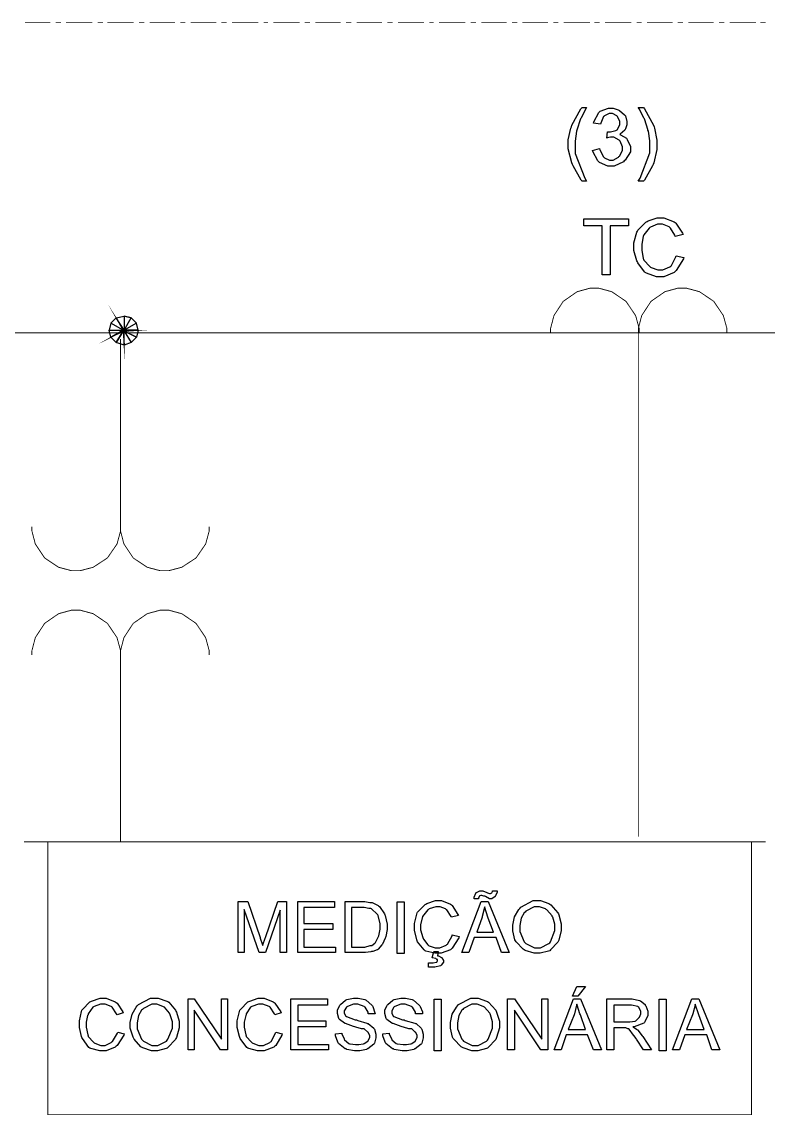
# Model space of a CAD drawing. Extents: x 219 to 1226, y 175 to 465.
# Drawn here: x 1125.8 to 1161.9, y 322.7 to 375.5 of the extents above; entities that cross this region are included whole.
import ezdxf

# ---------------------------------------------------------------- set-up
doc = ezdxf.new("R2010")
doc.units = 0
doc.header["$MEASUREMENT"] = 0
for name, color, linetype in [('C00-00-00-BLACK', 7, 'Continuous'), ('C00-7E-FF', 150, 'Continuous'), ('CFF-7E-00', 30, 'Continuous')]:
    doc.layers.add(name, color=color, linetype=linetype)

msp = doc.modelspace()

# ---------------------------------------------------------------- linework, layer by layer
at = {"layer": 'C00-00-00-BLACK', "const_width": 0.0423}
for points in [[(1130.767, 360.582), (1130.386, 361.177), (1130.724, 360.582), (1130.767, 360.582)], [(1130.767, 361.262), (1130.767, 360.582), (1130.386, 361.177), (1130.767, 361.262)], [(1130.769, 360.582), (1131.108, 361.177), (1130.769, 361.262), (1130.769, 360.582)], [(1130.724, 360.582), (1130.131, 360.921), (1130.047, 360.582), (1130.724, 360.582)], [(1130.386, 361.177), (1130.724, 360.582), (1130.131, 360.921), (1130.386, 361.177)], [(1131.447, 360.582), (1131.362, 360.921), (1130.769, 360.582), (1131.447, 360.582)], [(1131.362, 360.921), (1130.769, 360.582), (1131.108, 361.177), (1131.362, 360.921)], [(1130.724, 360.582), (1130.131, 360.243), (1130.724, 360.539), (1130.724, 360.582)], [(1130.047, 360.582), (1130.724, 360.582), (1130.131, 360.243), (1130.047, 360.582)], [(1130.131, 360.243), (1130.724, 360.539), (1130.386, 359.989), (1130.131, 360.243)], [(1130.386, 359.989), (1130.724, 360.539), (1130.767, 359.862), (1130.386, 359.989)], [(1131.362, 360.243), (1130.769, 360.539), (1131.447, 360.582), (1131.362, 360.243)], [(1130.724, 360.539), (1130.767, 359.862), (1130.767, 360.539), (1130.724, 360.539)], [(1130.767, 360.539), (1131.108, 359.989), (1131.362, 360.243), (1130.767, 360.539)], [(1130.767, 359.862), (1130.767, 360.539), (1131.108, 359.989), (1130.767, 359.862)], [(1130.769, 360.539), (1131.447, 360.582), (1130.769, 360.582), (1130.769, 360.539)]]:
    msp.add_lwpolyline(points, close=True, dxfattribs=at)
at = {"layer": 'C00-00-00-BLACK'}
for points in [[(1130.767, 361.262), (1130.767, 360.582), (1130.386, 361.177), (1130.767, 361.262)], [(1130.769, 360.582), (1131.108, 361.177), (1130.769, 361.262), (1130.769, 360.582)], [(1130.724, 360.582), (1130.131, 360.921), (1130.047, 360.582), (1130.724, 360.582)], [(1130.386, 361.177), (1130.724, 360.582), (1130.131, 360.921), (1130.386, 361.177)], [(1130.767, 360.582), (1130.386, 361.177), (1130.724, 360.582), (1130.767, 360.582)], [(1131.362, 360.921), (1130.769, 360.582), (1131.108, 361.177), (1131.362, 360.921)], [(1131.447, 360.582), (1131.362, 360.921), (1130.769, 360.582), (1131.447, 360.582)], [(1130.047, 360.582), (1130.724, 360.582), (1130.131, 360.243), (1130.047, 360.582)], [(1130.724, 360.582), (1130.131, 360.243), (1130.724, 360.539), (1130.724, 360.582)], [(1130.131, 360.243), (1130.724, 360.539), (1130.386, 359.989), (1130.131, 360.243)], [(1130.386, 359.989), (1130.724, 360.539), (1130.767, 359.862), (1130.386, 359.989)], [(1130.724, 360.539), (1130.767, 359.862), (1130.767, 360.539), (1130.724, 360.539)], [(1130.767, 359.862), (1130.767, 360.539), (1131.108, 359.989), (1130.767, 359.862)], [(1130.767, 360.539), (1131.108, 359.989), (1131.362, 360.243), (1130.767, 360.539)], [(1131.362, 360.243), (1130.769, 360.539), (1131.447, 360.582), (1131.362, 360.243)], [(1130.769, 360.539), (1131.447, 360.582), (1130.769, 360.582), (1130.769, 360.539)]]:
    msp.add_lwpolyline(points, close=True, dxfattribs=at)
at = {"layer": 'C00-7E-FF', "const_width": 0.0423}
for points in [[(1125.975, 375.461), (1127.206, 375.461)], [(1127.459, 375.461), (1127.714, 375.461)], [(1127.968, 375.461), (1129.24, 375.461)], [(1129.497, 375.461), (1129.751, 375.461)], [(1129.963, 375.461), (1131.235, 375.461)], [(1131.489, 375.461), (1131.743, 375.461)], [(1131.997, 375.461), (1133.228, 375.461)], [(1133.481, 375.461), (1133.735, 375.461)], [(1133.992, 375.461), (1135.22, 375.461)], [(1135.476, 375.461), (1135.73, 375.461)], [(1135.984, 375.461), (1137.257, 375.461)], [(1137.511, 375.461), (1137.723, 375.461)], [(1137.977, 375.461), (1139.25, 375.461)], [(1139.503, 375.461), (1139.76, 375.461)], [(1140.015, 375.461), (1141.244, 375.461)], [(1141.499, 375.461), (1141.752, 375.461)], [(1142.006, 375.461), (1143.236, 375.461)], [(1143.49, 375.461), (1143.745, 375.461)], [(1144.001, 375.461), (1145.272, 375.461)], [(1145.528, 375.461), (1145.739, 375.461)], [(1145.994, 375.461), (1147.266, 375.461)], [(1147.521, 375.461), (1147.775, 375.461)], [(1148.028, 375.461), (1149.259, 375.461)], [(1149.512, 375.461), (1149.77, 375.461)], [(1150.024, 375.461), (1151.254, 375.461)], [(1151.508, 375.461), (1151.761, 375.461)], [(1152.016, 375.461), (1153.288, 375.461)], [(1153.5, 375.461), (1153.754, 375.461)], [(1154.01, 375.461), (1155.281, 375.461)], [(1155.537, 375.461), (1155.792, 375.461)], [(1156.045, 375.461), (1157.276, 375.461)], [(1157.53, 375.461), (1157.783, 375.461)], [(1158.038, 375.461), (1159.267, 375.461)], [(1159.522, 375.461), (1159.779, 375.461)], [(1160.032, 375.461), (1161.305, 375.461)], [(1161.516, 375.461), (1161.771, 375.461)], [(1155.664, 360.455), (1155.664, 360.666), (1155.492, 361.294), (1155.027, 361.981), (1154.338, 362.447), (1153.71, 362.617), (1153.5, 362.617), (1153.292, 362.617), (1152.668, 362.447), (1151.994, 361.981), (1151.545, 361.294), (1151.381, 360.666), (1151.381, 360.455)], [(1159.905, 360.455), (1159.905, 360.666), (1159.733, 361.294), (1159.269, 361.981), (1158.58, 362.447), (1157.951, 362.617), (1157.742, 362.617), (1157.534, 362.617), (1156.909, 362.447), (1156.236, 361.981), (1155.787, 361.294), (1155.622, 360.666), (1155.622, 360.455)], [(1117.154, 360.455), (1172.119, 360.455)], [(1155.622, 336.124), (1155.622, 360.455)], [(1130.597, 360.158), (1130.597, 351.088)], [(1126.314, 351.088), (1126.314, 350.882), (1126.478, 350.257), (1126.929, 349.583), (1127.602, 349.134), (1128.227, 348.969), (1128.436, 348.969), (1128.646, 348.969), (1129.274, 349.134), (1129.962, 349.583), (1130.426, 350.257), (1130.597, 350.882), (1130.597, 351.088)], [(1130.597, 351.088), (1130.597, 350.882), (1130.761, 350.257), (1131.211, 349.583), (1131.886, 349.134), (1132.51, 348.969), (1132.719, 348.969), (1132.929, 348.969), (1133.557, 349.134), (1134.245, 349.583), (1134.71, 350.257), (1134.881, 350.882), (1134.881, 351.088)], [(1130.597, 344.9), (1130.597, 345.109), (1130.426, 345.737), (1129.962, 346.425), (1129.274, 346.891), (1128.646, 347.061), (1128.436, 347.061), (1128.227, 347.061), (1127.602, 346.891), (1126.929, 346.425), (1126.478, 345.737), (1126.314, 345.109), (1126.314, 344.9)], [(1134.881, 344.9), (1134.881, 345.109), (1134.71, 345.737), (1134.245, 346.425), (1133.557, 346.891), (1132.929, 347.061), (1132.719, 347.061), (1132.51, 347.061), (1131.886, 346.891), (1131.211, 346.425), (1130.761, 345.737), (1130.597, 345.109), (1130.597, 344.9)], [(1130.597, 335.869), (1130.597, 344.9)], [(1125.932, 335.869), (1127.079, 335.869)], [(1161.091, 335.869), (1161.771, 335.869)]]:
    msp.add_lwpolyline(points, dxfattribs=at)
msp.add_lwpolyline([(1161.091, 322.688), (1161.091, 335.869), (1127.079, 335.869), (1127.079, 322.688), (1161.091, 322.688)], close=True, dxfattribs=at)
at = {"layer": 'CFF-7E-00'}
for points in [[(1152.907, 367.788), (1152.854, 367.842), (1152.471, 368.521), (1152.439, 368.594), (1152.407, 368.668), (1152.227, 369.345), (1152.227, 369.569), (1152.227, 369.781), (1152.365, 370.344), (1152.396, 370.417), (1152.417, 370.491), (1152.843, 371.275), (1152.907, 371.349), (1153.118, 371.349), (1153.087, 371.286), (1152.843, 370.819), (1152.822, 370.797), (1152.811, 370.756), (1152.662, 370.301), (1152.653, 370.247), (1152.642, 370.195), (1152.569, 369.726), (1152.569, 369.569), (1152.569, 369.124), (1153.033, 367.937), (1153.118, 367.788), (1152.907, 367.788)], [(1153.415, 369.273), (1153.754, 369.358), (1153.763, 369.304), (1153.947, 368.954), (1153.969, 368.933), (1153.989, 368.912), (1154.227, 368.804), (1154.306, 368.804), (1154.402, 368.804), (1154.666, 368.942), (1154.688, 368.974), (1154.72, 368.996), (1154.858, 369.269), (1154.858, 369.358), (1154.858, 369.453), (1154.751, 369.718), (1154.731, 369.739), (1154.698, 369.77), (1154.436, 369.908), (1154.349, 369.908), (1154.286, 369.908), (1154.116, 369.876), (1154.096, 369.865), (1154.138, 370.162), (1154.138, 370.162), (1154.18, 370.162), (1154.18, 370.162), (1154.275, 370.162), (1154.539, 370.237), (1154.561, 370.247), (1154.593, 370.269), (1154.731, 370.507), (1154.731, 370.586), (1154.731, 370.671), (1154.623, 370.903), (1154.603, 370.924), (1154.581, 370.946), (1154.374, 371.052), (1154.306, 371.052), (1154.221, 371.052), (1153.989, 370.946), (1153.969, 370.924), (1153.947, 370.903), (1153.806, 370.586), (1153.796, 370.543), (1153.457, 370.586), (1153.467, 370.65), (1153.711, 371.104), (1153.754, 371.136), (1153.786, 371.169), (1154.175, 371.308), (1154.306, 371.308), (1154.402, 371.308), (1154.656, 371.234), (1154.688, 371.223), (1154.72, 371.202), (1154.962, 370.989), (1154.984, 370.966), (1155.005, 370.935), (1155.068, 370.674), (1155.068, 370.586), (1155.068, 370.513), (1155.005, 370.312), (1154.984, 370.29), (1154.973, 370.258), (1154.751, 370.057), (1154.731, 370.035), (1154.762, 370.025), (1155.046, 369.856), (1155.068, 369.824), (1155.089, 369.792), (1155.238, 369.467), (1155.238, 369.358), (1155.238, 369.209), (1154.983, 368.806), (1154.942, 368.763), (1154.899, 368.722), (1154.454, 368.508), (1154.306, 368.508), (1154.157, 368.508), (1153.752, 368.688), (1153.711, 368.72), (1153.668, 368.763), (1153.424, 369.22), (1153.415, 369.273)], [(1155.876, 367.788), (1155.622, 367.788), (1155.717, 367.937), (1156.175, 369.16), (1156.175, 369.566), (1156.175, 369.737), (1156.109, 370.195), (1156.088, 370.247), (1156.077, 370.29), (1155.939, 370.756), (1155.919, 370.797), (1155.908, 370.819), (1155.664, 371.285), (1155.622, 371.348), (1155.876, 371.348), (1155.928, 371.275), (1156.354, 370.491), (1156.387, 370.417), (1156.408, 370.344), (1156.514, 369.761), (1156.514, 369.566), (1156.514, 369.324), (1156.376, 368.668), (1156.345, 368.594), (1156.313, 368.521), (1155.917, 367.842), (1155.876, 367.788)], [(1153.88, 363.254), (1153.88, 365.628), (1152.992, 365.628), (1152.992, 365.965), (1155.154, 365.965), (1155.154, 365.628), (1154.265, 365.628), (1154.265, 363.254), (1153.88, 363.254)], [(1157.446, 364.185), (1157.826, 364.101), (1157.804, 364.028), (1157.455, 363.466), (1157.403, 363.423), (1157.36, 363.382), (1156.85, 363.17), (1156.681, 363.17), (1156.5, 363.17), (1156.012, 363.348), (1155.96, 363.38), (1155.917, 363.402), (1155.6, 363.836), (1155.58, 363.889), (1155.548, 363.942), (1155.41, 364.443), (1155.41, 364.608), (1155.41, 364.8), (1155.548, 365.32), (1155.58, 365.373), (1155.6, 365.427), (1155.992, 365.807), (1156.045, 365.839), (1156.098, 365.87), (1156.535, 366.008), (1156.681, 366.008), (1156.861, 366.008), (1157.349, 365.829), (1157.403, 365.796), (1157.444, 365.764), (1157.761, 365.268), (1157.783, 365.203), (1157.403, 365.117), (1157.392, 365.171), (1157.181, 365.522), (1157.149, 365.542), (1157.116, 365.574), (1156.789, 365.712), (1156.681, 365.712), (1156.552, 365.712), (1156.204, 365.565), (1156.172, 365.542), (1156.141, 365.522), (1155.886, 365.194), (1155.876, 365.162), (1155.865, 365.119), (1155.792, 364.736), (1155.792, 364.608), (1155.792, 364.461), (1155.865, 364.058), (1155.876, 364.016), (1155.897, 363.974), (1156.172, 363.657), (1156.215, 363.635), (1156.247, 363.614), (1156.572, 363.509), (1156.681, 363.509), (1156.807, 363.509), (1157.148, 363.645), (1157.191, 363.677), (1157.222, 363.71), (1157.434, 364.133), (1157.446, 364.185)], [(1147.69, 333.116), (1147.69, 333.19), (1147.763, 333.391), (1147.775, 333.412), (1147.795, 333.423), (1147.969, 333.496), (1148.028, 333.496), (1148.102, 333.496), (1148.295, 333.423), (1148.327, 333.412), (1148.337, 333.403), (1148.424, 333.369), (1148.454, 333.369), (1148.474, 333.369), (1148.539, 333.403), (1148.539, 333.412), (1148.549, 333.412), (1148.582, 333.476), (1148.582, 333.496), (1148.793, 333.496), (1148.793, 333.433), (1148.718, 333.254), (1148.709, 333.243), (1148.698, 333.222), (1148.546, 333.116), (1148.497, 333.116), (1148.422, 333.116), (1148.232, 333.222), (1148.2, 333.243), (1148.156, 333.243), (1148.06, 333.284), (1148.028, 333.284), (1148.006, 333.284), (1147.944, 333.254), (1147.944, 333.243), (1147.933, 333.233), (1147.901, 333.146), (1147.901, 333.116), (1147.69, 333.116)], [(1136.28, 330.528), (1136.28, 332.988), (1136.749, 332.988), (1137.341, 331.25), (1137.351, 331.209), (1137.458, 330.89), (1137.47, 330.868), (1137.479, 330.89), (1137.585, 331.209), (1137.596, 331.25), (1138.192, 332.988), (1138.615, 332.988), (1138.615, 330.528), (1138.318, 330.528), (1138.318, 332.562), (1137.596, 330.528), (1137.3, 330.528), (1136.578, 332.605), (1136.578, 330.528), (1136.28, 330.528)], [(1139.164, 330.528), (1139.164, 332.988), (1140.945, 332.988), (1140.945, 332.691), (1139.461, 332.691), (1139.461, 331.927), (1140.861, 331.927), (1140.861, 331.63), (1139.461, 331.63), (1139.461, 330.784), (1140.987, 330.784), (1140.987, 330.528), (1139.164, 330.528)], [(1141.456, 330.528), (1141.456, 332.988), (1142.302, 332.988), (1142.408, 332.988), (1142.648, 332.946), (1142.729, 332.946), (1142.761, 332.936), (1143.045, 332.799), (1143.067, 332.777), (1143.108, 332.745), (1143.352, 332.394), (1143.363, 332.351), (1143.384, 332.31), (1143.49, 331.896), (1143.49, 331.759), (1143.49, 331.632), (1143.416, 331.293), (1143.406, 331.25), (1143.395, 331.218), (1143.257, 330.933), (1143.236, 330.911), (1143.226, 330.89), (1143.046, 330.679), (1143.026, 330.657), (1143.004, 330.646), (1142.797, 330.57), (1142.729, 330.57), (1142.696, 330.561), (1142.432, 330.528), (1142.345, 330.528), (1141.456, 330.528)], [(1143.972, 332.97), (1144.311, 332.97), (1144.311, 330.471), (1143.972, 330.471), (1143.972, 332.97)], [(1146.629, 331.377), (1146.97, 331.293), (1146.948, 331.229), (1146.629, 330.732), (1146.586, 330.7), (1146.544, 330.657), (1146.099, 330.485), (1145.951, 330.485), (1145.792, 330.485), (1145.348, 330.591), (1145.316, 330.612), (1145.272, 330.645), (1144.954, 331.039), (1144.933, 331.081), (1144.911, 331.134), (1144.806, 331.603), (1144.806, 331.759), (1144.806, 331.928), (1144.911, 332.383), (1144.933, 332.435), (1144.954, 332.478), (1145.315, 332.84), (1145.359, 332.861), (1145.4, 332.883), (1145.813, 333.03), (1145.951, 333.03), (1146.11, 333.03), (1146.544, 332.851), (1146.586, 332.819), (1146.618, 332.788), (1146.906, 332.362), (1146.928, 332.308), (1146.586, 332.224), (1146.575, 332.267), (1146.365, 332.584), (1146.333, 332.605), (1146.311, 332.627), (1146.041, 332.734), (1145.951, 332.734), (1145.834, 332.734), (1145.517, 332.627), (1145.485, 332.605), (1145.454, 332.584), (1145.196, 332.267), (1145.187, 332.224), (1145.175, 332.192), (1145.102, 331.867), (1145.102, 331.759), (1145.102, 331.621), (1145.207, 331.25), (1145.229, 331.207), (1145.239, 331.166), (1145.454, 330.89), (1145.485, 330.868), (1145.517, 330.848), (1145.811, 330.742), (1145.909, 330.742), (1146.024, 330.742), (1146.343, 330.879), (1146.374, 330.911), (1146.406, 330.933), (1146.618, 331.324), (1146.629, 331.377)], [(1147.097, 330.528), (1148.028, 332.988), (1148.37, 332.988), (1149.385, 330.528), (1149.005, 330.528), (1148.75, 331.25), (1147.69, 331.25), (1147.436, 330.528), (1147.097, 330.528)], [(1149.555, 331.716), (1149.555, 331.848), (1149.646, 332.245), (1149.843, 332.595), (1149.897, 332.647), (1149.949, 332.712), (1150.544, 333.03), (1150.743, 333.03), (1150.892, 333.03), (1151.295, 332.883), (1151.338, 332.861), (1151.391, 332.829), (1151.739, 332.446), (1151.761, 332.392), (1151.782, 332.351), (1151.889, 331.907), (1151.889, 331.759), (1151.889, 331.589), (1151.782, 331.123), (1151.761, 331.081), (1151.739, 331.028), (1151.379, 330.645), (1151.338, 330.612), (1151.284, 330.591), (1150.878, 330.485), (1150.743, 330.485), (1150.583, 330.485), (1150.149, 330.626), (1150.107, 330.657), (1150.065, 330.679), (1149.716, 331.039), (1149.685, 331.081), (1149.662, 331.134), (1149.555, 331.571), (1149.555, 331.716)], [(1141.752, 330.784), (1142.302, 330.784), (1142.397, 330.784), (1142.665, 330.859), (1142.687, 330.868), (1142.739, 330.868), (1142.886, 330.976), (1142.897, 330.996), (1142.918, 331.008), (1143.056, 331.261), (1143.067, 331.293), (1143.077, 331.324), (1143.152, 331.651), (1143.152, 331.759), (1143.152, 331.907), (1143.046, 332.319), (1143.026, 332.351), (1143.004, 332.383), (1142.719, 332.627), (1142.687, 332.647), (1142.59, 332.647), (1142.374, 332.691), (1142.302, 332.691), (1141.752, 332.691), (1141.752, 330.784)], [(1147.817, 331.504), (1148.623, 331.504), (1148.37, 332.182), (1148.348, 332.235), (1148.21, 332.691), (1148.2, 332.734), (1148.188, 332.691), (1148.08, 332.267), (1148.071, 332.224), (1147.817, 331.504)], [(1149.897, 331.716), (1149.897, 331.537), (1150.107, 331.039), (1150.15, 330.996), (1150.182, 330.955), (1150.602, 330.742), (1150.743, 330.742), (1150.892, 330.742), (1151.295, 330.955), (1151.338, 330.996), (1151.379, 331.039), (1151.593, 331.579), (1151.593, 331.759), (1151.593, 331.885), (1151.485, 332.224), (1151.465, 332.266), (1151.454, 332.297), (1151.2, 332.584), (1151.169, 332.605), (1151.135, 332.627), (1150.841, 332.734), (1150.743, 332.734), (1150.594, 332.734), (1150.191, 332.521), (1150.15, 332.478), (1150.107, 332.446), (1149.959, 332.177), (1149.897, 331.832), (1149.897, 331.716)], [(1145.655, 330.273), (1145.739, 330.57), (1145.951, 330.57), (1145.909, 330.358), (1145.961, 330.358), (1146.11, 330.284), (1146.121, 330.273), (1146.131, 330.263), (1146.205, 330.145), (1146.205, 330.105), (1146.205, 330.053), (1146.099, 329.915), (1146.078, 329.893), (1146.056, 329.883), (1145.787, 329.808), (1145.698, 329.808), (1145.644, 329.808), (1145.524, 329.808), (1145.485, 329.808), (1145.485, 330.019), (1145.527, 330.019), (1145.622, 330.019), (1145.655, 330.019), (1145.707, 330.019), (1145.856, 330.053), (1145.867, 330.062), (1145.877, 330.062), (1145.909, 330.126), (1145.909, 330.146), (1145.909, 330.146), (1145.909, 330.189), (1145.909, 330.189), (1145.887, 330.189), (1145.84, 330.231), (1145.824, 330.231), (1145.824, 330.231), (1145.676, 330.263), (1145.655, 330.273)], [(1152.439, 328.408), (1152.653, 328.877), (1153.077, 328.877), (1152.695, 328.408), (1152.439, 328.408)], [(1130.47, 326.672), (1130.767, 326.588), (1130.755, 326.525), (1130.438, 326.025), (1130.386, 325.993), (1130.344, 325.952), (1129.898, 325.78), (1129.751, 325.78), (1129.591, 325.78), (1129.154, 325.887), (1129.113, 325.907), (1129.07, 325.94), (1128.753, 326.364), (1128.732, 326.416), (1128.711, 326.46), (1128.606, 326.906), (1128.606, 327.054), (1128.606, 327.223), (1128.711, 327.678), (1128.732, 327.731), (1128.764, 327.773), (1129.113, 328.134), (1129.155, 328.155), (1129.197, 328.177), (1129.612, 328.323), (1129.751, 328.323), (1129.909, 328.323), (1130.344, 328.144), (1130.386, 328.112), (1130.428, 328.081), (1130.713, 327.658), (1130.724, 327.604), (1130.428, 327.52), (1130.405, 327.562), (1130.195, 327.879), (1130.174, 327.9), (1130.142, 327.922), (1129.849, 328.027), (1129.751, 328.027), (1129.634, 328.027), (1129.314, 327.922), (1129.282, 327.9), (1129.251, 327.879), (1129.038, 327.562), (1129.029, 327.52), (1129.007, 327.488), (1128.943, 327.163), (1128.943, 327.054), (1128.943, 326.916), (1129.018, 326.544), (1129.029, 326.501), (1129.038, 326.46), (1129.293, 326.184), (1129.325, 326.162), (1129.357, 326.142), (1129.652, 326.035), (1129.751, 326.035), (1129.856, 326.035), (1130.142, 326.173), (1130.174, 326.205), (1130.206, 326.227), (1130.448, 326.62), (1130.47, 326.672)], [(1131.065, 327.011), (1131.065, 327.145), (1131.155, 327.541), (1131.351, 327.89), (1131.404, 327.943), (1131.457, 328.006), (1132.052, 328.323), (1132.251, 328.323), (1132.409, 328.323), (1132.835, 328.177), (1132.889, 328.155), (1132.93, 328.123), (1133.248, 327.743), (1133.27, 327.689), (1133.302, 327.648), (1133.438, 327.203), (1133.438, 327.054), (1133.438, 326.884), (1133.302, 326.416), (1133.27, 326.373), (1133.248, 326.321), (1132.887, 325.94), (1132.846, 325.907), (1132.803, 325.887), (1132.388, 325.78), (1132.251, 325.78), (1132.092, 325.78), (1131.669, 325.918), (1131.617, 325.95), (1131.574, 325.972), (1131.256, 326.332), (1131.235, 326.373), (1131.203, 326.427), (1131.065, 326.865), (1131.065, 327.011)], [(1131.404, 327.011), (1131.404, 326.831), (1131.615, 326.332), (1131.658, 326.289), (1131.699, 326.247), (1132.113, 326.035), (1132.251, 326.035), (1132.4, 326.035), (1132.814, 326.247), (1132.846, 326.289), (1132.887, 326.332), (1133.101, 326.873), (1133.101, 327.054), (1133.101, 327.181), (1132.993, 327.52), (1132.973, 327.561), (1132.962, 327.594), (1132.718, 327.879), (1132.676, 327.9), (1132.645, 327.922), (1132.348, 328.027), (1132.251, 328.027), (1132.102, 328.027), (1131.699, 327.816), (1131.658, 327.773), (1131.615, 327.741), (1131.466, 327.473), (1131.404, 327.127), (1131.404, 327.011)], [(1133.866, 325.823), (1133.866, 328.282), (1134.162, 328.282), (1135.476, 326.332), (1135.476, 328.282), (1135.773, 328.282), (1135.773, 325.823), (1135.434, 325.823), (1134.162, 327.731), (1134.162, 325.823), (1133.866, 325.823)], [(1138.104, 326.672), (1138.402, 326.588), (1138.391, 326.525), (1138.105, 326.025), (1138.062, 325.993), (1138.008, 325.952), (1137.54, 325.78), (1137.384, 325.78), (1137.224, 325.78), (1136.79, 325.887), (1136.749, 325.907), (1136.706, 325.94), (1136.386, 326.364), (1136.365, 326.416), (1136.343, 326.46), (1136.238, 326.906), (1136.238, 327.054), (1136.238, 327.223), (1136.343, 327.678), (1136.365, 327.731), (1136.397, 327.773), (1136.747, 328.134), (1136.792, 328.155), (1136.844, 328.177), (1137.249, 328.323), (1137.384, 328.323), (1137.543, 328.323), (1137.977, 328.144), (1138.019, 328.112), (1138.062, 328.081), (1138.35, 327.658), (1138.361, 327.604), (1138.062, 327.52), (1138.04, 327.562), (1137.828, 327.879), (1137.807, 327.9), (1137.775, 327.922), (1137.482, 328.027), (1137.384, 328.027), (1137.267, 328.027), (1136.95, 327.922), (1136.918, 327.9), (1136.886, 327.879), (1136.673, 327.562), (1136.662, 327.52), (1136.651, 327.488), (1136.578, 327.163), (1136.578, 327.054), (1136.578, 326.916), (1136.651, 326.544), (1136.662, 326.501), (1136.673, 326.46), (1136.929, 326.184), (1136.961, 326.162), (1136.993, 326.142), (1137.286, 326.035), (1137.384, 326.035), (1137.5, 326.035), (1137.818, 326.173), (1137.85, 326.205), (1137.882, 326.227), (1138.092, 326.62), (1138.104, 326.672)], [(1138.827, 325.823), (1138.827, 328.282), (1140.607, 328.282), (1140.607, 327.985), (1139.164, 327.985), (1139.164, 327.223), (1140.522, 327.223), (1140.522, 326.927), (1139.164, 326.927), (1139.164, 326.077), (1140.648, 326.077), (1140.648, 325.823), (1138.827, 325.823)], [(1140.987, 326.588), (1141.287, 326.631), (1141.296, 326.599), (1141.402, 326.354), (1141.413, 326.332), (1141.423, 326.311), (1141.635, 326.13), (1141.668, 326.119), (1141.689, 326.11), (1141.958, 326.077), (1142.049, 326.077), (1142.122, 326.077), (1142.323, 326.11), (1142.345, 326.119), (1142.377, 326.13), (1142.549, 326.237), (1142.56, 326.246), (1142.57, 326.268), (1142.644, 326.412), (1142.644, 326.458), (1142.644, 326.512), (1142.57, 326.662), (1142.56, 326.672), (1142.549, 326.683), (1142.377, 326.832), (1142.345, 326.842), (1142.239, 326.842), (1141.974, 326.917), (1141.922, 326.927), (1141.858, 326.949), (1141.477, 327.087), (1141.456, 327.097), (1141.425, 327.108), (1141.18, 327.287), (1141.16, 327.307), (1141.149, 327.339), (1141.076, 327.57), (1141.076, 327.646), (1141.076, 327.732), (1141.18, 327.954), (1141.203, 327.985), (1141.223, 328.007), (1141.467, 328.218), (1141.499, 328.239), (1141.53, 328.25), (1141.856, 328.323), (1141.965, 328.323), (1142.08, 328.323), (1142.397, 328.25), (1142.43, 328.239), (1142.462, 328.218), (1142.749, 327.974), (1142.771, 327.943), (1142.792, 327.922), (1142.886, 327.604), (1142.897, 327.561), (1142.56, 327.561), (1142.56, 327.646), (1142.419, 327.879), (1142.388, 327.9), (1142.366, 327.922), (1142.064, 328.027), (1141.965, 328.027), (1141.858, 328.027), (1141.561, 327.922), (1141.54, 327.9), (1141.518, 327.89), (1141.413, 327.708), (1141.413, 327.646), (1141.413, 327.594), (1141.488, 327.445), (1141.499, 327.434), (1141.519, 327.424), (1141.932, 327.276), (1142.006, 327.265), (1142.069, 327.244), (1142.495, 327.108), (1142.517, 327.097), (1142.559, 327.087), (1142.834, 326.873), (1142.856, 326.842), (1142.877, 326.821), (1142.94, 326.581), (1142.94, 326.501), (1142.94, 326.406), (1142.866, 326.151), (1142.856, 326.119), (1142.834, 326.099), (1142.549, 325.877), (1142.517, 325.866), (1142.484, 325.845), (1142.158, 325.78), (1142.049, 325.78), (1141.911, 325.78), (1141.53, 325.845), (1141.499, 325.866), (1141.456, 325.877), (1141.138, 326.13), (1141.117, 326.162), (1141.095, 326.194), (1140.987, 326.49), (1140.987, 326.588)], [(1143.279, 326.588), (1143.575, 326.631), (1143.585, 326.599), (1143.691, 326.354), (1143.702, 326.332), (1143.712, 326.311), (1143.926, 326.13), (1143.959, 326.119), (1143.979, 326.11), (1144.249, 326.077), (1144.34, 326.077), (1144.413, 326.077), (1144.615, 326.11), (1144.637, 326.119), (1144.668, 326.13), (1144.837, 326.237), (1144.848, 326.246), (1144.857, 326.268), (1144.933, 326.412), (1144.933, 326.458), (1144.933, 326.512), (1144.868, 326.662), (1144.848, 326.672), (1144.837, 326.683), (1144.668, 326.832), (1144.637, 326.842), (1144.53, 326.842), (1144.266, 326.917), (1144.214, 326.927), (1144.16, 326.949), (1143.766, 327.087), (1143.745, 327.097), (1143.713, 327.108), (1143.47, 327.287), (1143.449, 327.307), (1143.438, 327.339), (1143.363, 327.57), (1143.363, 327.646), (1143.363, 327.732), (1143.468, 327.954), (1143.49, 327.985), (1143.511, 328.007), (1143.755, 328.218), (1143.788, 328.239), (1143.82, 328.25), (1144.146, 328.323), (1144.255, 328.323), (1144.371, 328.323), (1144.689, 328.25), (1144.721, 328.239), (1144.762, 328.218), (1145.038, 327.974), (1145.06, 327.943), (1145.08, 327.922), (1145.187, 327.652), (1145.187, 327.561), (1144.848, 327.561), (1144.848, 327.646), (1144.711, 327.879), (1144.679, 327.9), (1144.657, 327.922), (1144.355, 328.027), (1144.255, 328.027), (1144.147, 328.027), (1143.851, 327.922), (1143.829, 327.9), (1143.807, 327.89), (1143.702, 327.708), (1143.702, 327.646), (1143.702, 327.594), (1143.777, 327.445), (1143.788, 327.434), (1143.808, 327.424), (1144.223, 327.276), (1144.298, 327.265), (1144.361, 327.244), (1144.816, 327.108), (1144.848, 327.097), (1144.879, 327.087), (1145.122, 326.873), (1145.144, 326.842), (1145.164, 326.821), (1145.229, 326.581), (1145.229, 326.501), (1145.229, 326.406), (1145.164, 326.151), (1145.144, 326.119), (1145.122, 326.099), (1144.838, 325.877), (1144.806, 325.866), (1144.775, 325.845), (1144.448, 325.78), (1144.34, 325.78), (1144.201, 325.78), (1143.82, 325.845), (1143.788, 325.866), (1143.745, 325.877), (1143.427, 326.13), (1143.406, 326.162), (1143.384, 326.194), (1143.279, 326.49), (1143.279, 326.588)], [(1145.75, 328.271), (1146.089, 328.271), (1146.089, 325.774), (1145.75, 325.774), (1145.75, 328.271)], [(1146.544, 327.011), (1146.544, 327.145), (1146.633, 327.541), (1146.832, 327.89), (1146.886, 327.943), (1146.938, 328.006), (1147.533, 328.323), (1147.732, 328.323), (1147.88, 328.323), (1148.283, 328.177), (1148.327, 328.155), (1148.38, 328.123), (1148.728, 327.743), (1148.75, 327.689), (1148.771, 327.648), (1148.92, 327.203), (1148.92, 327.054), (1148.92, 326.884), (1148.771, 326.416), (1148.75, 326.373), (1148.728, 326.321), (1148.368, 325.94), (1148.327, 325.907), (1148.283, 325.887), (1147.869, 325.78), (1147.732, 325.78), (1147.572, 325.78), (1147.149, 325.918), (1147.097, 325.95), (1147.054, 325.972), (1146.702, 326.332), (1146.671, 326.373), (1146.649, 326.427), (1146.544, 326.865), (1146.544, 327.011)], [(1146.886, 327.011), (1146.886, 326.831), (1147.097, 326.332), (1147.139, 326.289), (1147.171, 326.247), (1147.591, 326.035), (1147.732, 326.035), (1147.88, 326.035), (1148.283, 326.247), (1148.327, 326.289), (1148.368, 326.332), (1148.582, 326.873), (1148.582, 327.054), (1148.582, 327.181), (1148.474, 327.52), (1148.454, 327.561), (1148.443, 327.594), (1148.187, 327.879), (1148.155, 327.9), (1148.123, 327.922), (1147.83, 328.027), (1147.732, 328.027), (1147.583, 328.027), (1147.18, 327.816), (1147.139, 327.773), (1147.097, 327.741), (1146.948, 327.473), (1146.886, 327.127), (1146.886, 327.011)], [(1149.301, 325.823), (1149.301, 328.282), (1149.642, 328.282), (1150.955, 326.332), (1150.955, 328.282), (1151.254, 328.282), (1151.254, 325.823), (1150.912, 325.823), (1149.642, 327.731), (1149.642, 325.823), (1149.301, 325.823)], [(1151.55, 325.823), (1152.482, 328.282), (1152.822, 328.282), (1153.839, 325.823), (1153.457, 325.823), (1153.161, 326.542), (1152.143, 326.542), (1151.889, 325.823), (1151.55, 325.823)], [(1152.227, 326.8), (1153.077, 326.8), (1152.822, 327.52), (1152.8, 327.562), (1152.662, 327.985), (1152.653, 328.027), (1152.642, 327.985), (1152.536, 327.562), (1152.526, 327.52), (1152.227, 326.8)], [(1154.096, 325.823), (1154.096, 328.282), (1155.197, 328.282), (1155.323, 328.282), (1155.675, 328.207), (1155.706, 328.196), (1155.727, 328.187), (1155.949, 328.007), (1155.96, 327.985), (1155.981, 327.954), (1156.088, 327.692), (1156.088, 327.604), (1156.088, 327.488), (1155.939, 327.17), (1155.919, 327.138), (1155.887, 327.117), (1155.428, 326.938), (1155.365, 326.927), (1155.387, 326.917), (1155.568, 326.811), (1155.58, 326.8), (1155.6, 326.779), (1155.811, 326.492), (1155.833, 326.458), (1156.256, 325.823), (1155.876, 325.823), (1155.537, 326.332), (1155.515, 326.364), (1155.301, 326.651), (1155.281, 326.672), (1155.27, 326.694), (1155.164, 326.832), (1155.154, 326.842), (1155.111, 326.842), (1155.016, 326.884), (1154.984, 326.884), (1154.984, 326.884), (1154.856, 326.884), (1154.815, 326.884), (1154.435, 326.884), (1154.435, 325.823), (1154.096, 325.823)], [(1154.435, 327.181), (1155.111, 327.181), (1155.206, 327.181), (1155.474, 327.214), (1155.495, 327.223), (1155.516, 327.234), (1155.653, 327.372), (1155.664, 327.393), (1155.673, 327.404), (1155.749, 327.554), (1155.749, 327.604), (1155.749, 327.678), (1155.643, 327.879), (1155.622, 327.9), (1155.6, 327.911), (1155.297, 327.985), (1155.197, 327.985), (1154.435, 327.985), (1154.435, 327.181)], [(1156.63, 328.271), (1156.969, 328.271), (1156.969, 325.774), (1156.63, 325.774), (1156.63, 328.271)], [(1157.276, 325.823), (1158.208, 328.282), (1158.548, 328.282), (1159.564, 325.823), (1159.183, 325.823), (1158.93, 326.542), (1157.869, 326.542), (1157.614, 325.823), (1157.276, 325.823)], [(1157.953, 326.8), (1158.803, 326.8), (1158.548, 327.52), (1158.526, 327.562), (1158.388, 327.985), (1158.378, 328.027), (1158.367, 327.985), (1158.26, 327.562), (1158.249, 327.52), (1157.953, 326.8)]]:
    msp.add_lwpolyline(points, close=True, dxfattribs=at)

doc.saveas('drawing.dxf')
